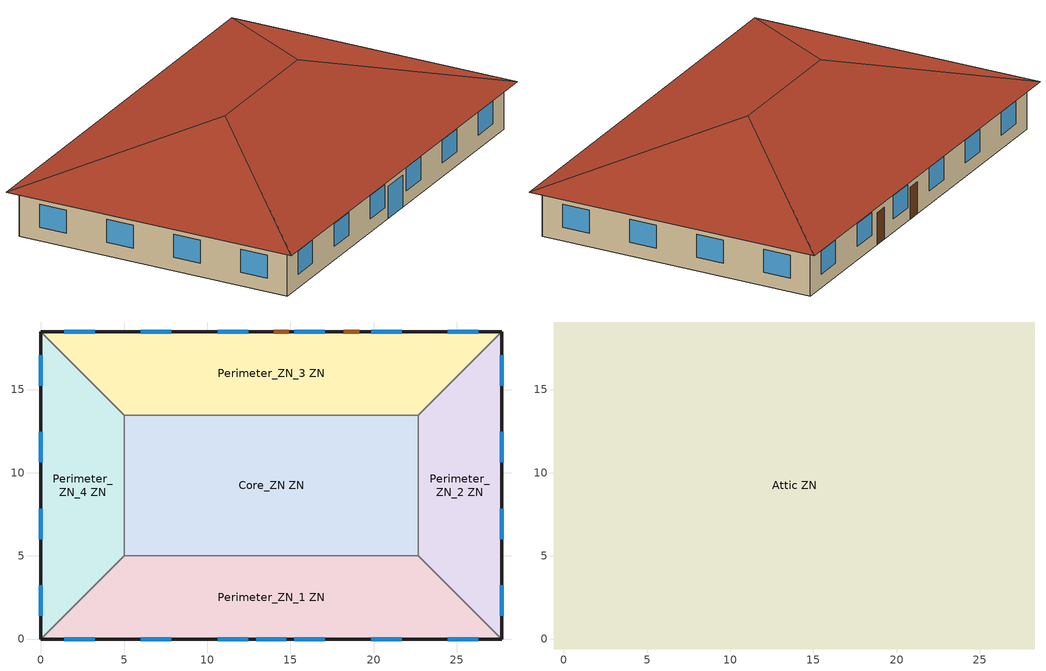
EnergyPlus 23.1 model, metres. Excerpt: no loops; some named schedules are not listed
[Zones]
Core_ZN ZN
 floor ground (Foundation F 126 Perim 0 Area 14966): 22.69,13.46 22.69,5 5,5 5,13.46 z0
 wall to Perimeter_ZN_2 ZN (Typical Interior Wall): 22.69,5 22.69,13.46 z0:3.05
 wall to Perimeter_ZN_3 ZN (Typical Interior Wall): 22.69,13.46 5,13.46 z0:3.05
 wall to Perimeter_ZN_1 ZN (Typical Interior Wall): 5,5 22.69,5 z0:3.05
 wall to Perimeter_ZN_4 ZN (Typical Interior Wall): 5,13.46 5,5 z0:3.05
Perimeter_ZN_1 ZN
 floor ground (Foundation F 126 Perim 2769 Area 11345): 22.69,5 27.69,0 0,0 5,5 z0
 wall outside (Typical Insulated Wood Framed Exterior Wall R-15.63): 0,0 27.69,0 z0:3.05
 wall to Perimeter_ZN_2 ZN (Typical Interior Wall): 27.69,0 22.69,5 z0:3.05
 wall to Perimeter_ZN_4 ZN (Typical Interior Wall): 5,5 0,0 z0:3.05
 window (U 0.72 SHGC 0.25 Sgl Ref-B-M Tint 6mm): 12.93,0 14.76,0 z0:2.13
 window (U 0.52 SHGC 0.40 Dbl Ref-D Clr 6mm/13mm Air): 1.39,0 3.22,0 / 6.01,0 7.84,0 / 10.62,0 12.45,0 / 15.24,0 17.07,0 / 19.85,0 21.68,0 / 24.47,0 26.3,0 z0.9:2.42
Perimeter_ZN_2 ZN
 floor ground (Foundation F 126 Perim 1846 Area 673): 27.69,18.46 27.69,0 22.69,5 22.69,13.46 z0
 wall outside (Typical Insulated Wood Framed Exterior Wall R-15.63): 27.69,0 27.69,18.46 z0:3.05
 wall to Perimeter_ZN_3 ZN (Typical Interior Wall): 27.69,18.46 22.69,13.46 z0:3.05
 window (U 0.52 SHGC 0.40 Dbl Ref-D Clr 6mm/13mm Air): 27.69,1.39 27.69,3.22 / 27.69,6.01 27.69,7.84 / 27.69,10.62 27.69,12.45 / 27.69,15.24 27.69,17.07 z0.9:2.42
Perimeter_ZN_3 ZN
 floor ground (Foundation F 126 Perim 2769 Area 11345): 27.69,18.46 22.69,13.46 5,13.46 0,18.46 z0
 wall outside (Typical Insulated Wood Framed Exterior Wall R-15.63): 27.69,18.46 0,18.46 z0:3.05
 wall to Perimeter_ZN_4 ZN (Typical Interior Wall): 0,18.46 5,13.46 z0:3.05
 window (U 0.52 SHGC 0.40 Dbl Ref-D Clr 6mm/13mm Air): 26.3,18.46 24.47,18.46 / 21.68,18.46 19.85,18.46 / 17.07,18.46 15.24,18.46 / 12.45,18.46 10.62,18.46 / 7.84,18.46 6.01,18.46 / 3.22,18.46 1.39,18.46 z0.9:2.42
 door (Typical Insulated Metal Door R-1.43): 14.91,18.46 14,18.46 / 19.13,18.46 18.22,18.46 z0:2.13
Perimeter_ZN_4 ZN
 floor ground (Foundation F 126 Perim 1846 Area 673): 0,18.46 5,13.46 5,5 0,0 z0
 wall outside (Typical Insulated Wood Framed Exterior Wall R-15.63): 0,18.46 0,0 z0:3.05
 window (U 0.52 SHGC 0.40 Dbl Ref-D Clr 6mm/13mm Air): 0,17.07 0,15.24 / 0,12.45 0,10.62 / 0,7.84 0,6.01 / 0,3.22 0,1.39 z0.9:2.42
Attic ZN
 floor outside (Typical Attic Soffit): 28.29,19.06 28.29,-0.6 27.69,0 27.69,18.46 z3.05; 28.29,19.06 27.69,18.46 0,18.46 -0.6,19.06 z3.05; 27.69,0 28.29,-0.6 -0.6,-0.6 0,0 z3.05; -0.6,19.06 0,18.46 0,0 -0.6,-0.6 z3.05
 floor to Core_ZN ZN (Typical Wood Joist Attic Floor R-37.04 1): 22.69,13.46 22.69,5 5,5 5,13.46 z3.05
 floor to Perimeter_ZN_2 ZN (Typical Wood Joist Attic Floor R-37.04 1): 27.69,18.46 27.69,0 22.69,5 22.69,13.46 z3.05
 floor to Perimeter_ZN_3 ZN (Typical Wood Joist Attic Floor R-37.04 1): 27.69,18.46 22.69,13.46 5,13.46 0,18.46 z3.05
 floor to Perimeter_ZN_1 ZN (Typical Wood Joist Attic Floor R-37.04 1): 22.69,5 27.69,0 0,0 5,5 z3.05
 floor to Perimeter_ZN_4 ZN (Typical Wood Joist Attic Floor R-37.04 1): 0,18.46 5,13.46 5,5 0,0 z3.05
 roof outside (Typical Uninsulated Wood Joist Attic Roof): 18.46,9.23,6.33 28.29,-0.6,3.05 28.29,19.06,3.05; 18.46,9.23,6.33 28.29,19.06,3.05 -0.6,19.06,3.05 9.23,9.23,6.33; 9.23,9.23,6.33 -0.6,-0.6,3.05 28.29,-0.6,3.05 18.46,9.23,6.33; 9.23,9.23,6.33 -0.6,19.06,3.05 -0.6,-0.6,3.05
[Building]
-SmallOffice-ASHRAE 169-2013-5A created: 2024-12-20 00:34:15 -0600: North Axis {deg}=0; Terrain=City; Loads Convergence Tolerance Value {W}=0.04; Temperature Convergence Tolerance Value {deltaC}=0.2; Solar Distribution=FullInteriorAndExterior; Maximum Number of Warmup Days=25; Minimum Number of Warmup Days=6
[Site:Location]
Buffalo Niagara Intl AP_NY_USA: Latitude {deg}=42.93; Longitude {deg}=-78.73; Time Zone {hr}=-5; Elevation {m}=215
[Site:GroundTemperature:FCfactorMethod]
January Ground Temperature {C}=9.7; February Ground Temperature {C}=6; March Ground Temperature {C}=-2.2; April Ground Temperature {C}=-3.4; May Ground Temperature {C}=-4.2; June Ground Temperature {C}=2.7; July Ground Temperature {C}=7.5; August Ground Temperature {C}=13.7; September Ground Temperature {C}=18.6; October Ground Temperature {C}=22; November Ground Temperature {C}=20.7; December Ground Temperature {C}=16.5
[Site:WaterMainsTemperature]
Calculation Method=Correlation; Annual Average Outdoor Air Temperature {C}=8.96667; Maximum Difference In Monthly Average Outdoor Air Temperatures {deltaC}=26.2
[SizingPeriod:DesignDay] Day of Month=21; Dry-Bulb Temperature Range Modifier Type=DefaultMultipliers; Humidity Condition Type=Wetbulb; Barometric Pressure {Pa}=98769; Rain Indicator=No; Snow Indicator=No; Daylight Saving Time Indicator=No; Begin Environment Reset Mode=FullResetAtBeginEnvironment
Name | Month | Day Type | Maximum Dry-Bulb Temperature {C} | Daily Dry-Bulb Temperature Range {deltaC} | Wetbulb or DewPoint at Maximum Dry-Bulb {C} | Wind Speed {m/s} | Wind Direction {deg} | Solar Model Indicator | ASHRAE Clear Sky Optical Depth for Beam Irradiance (taub) | ASHRAE Clear Sky Optical Depth for Diffuse Irradiance (taud) | Sky Clearness
Buffalo.Niagara.Intl.AP_NY_USA Ann Clg .4% Condns DB=>MWB | 7 | SummerDesignDay | 30.3 | 9.3 | 21.8 | 5.7 | 240 | ASHRAETau | 0.462 | 2.001
Buffalo.Niagara.Intl.AP_NY_USA Ann Htg 99.6% Condns DB | 1 | WinterDesignDay | -16.3 | 0 | -16.3 | 5.1 | 270 | ASHRAEClearSky |  |  | 0
[Material] Thermal Absorptance=0.9
Name | Roughness | Thickness {m} | Conductivity {W/m-K} | Density {kg/m3} | Specific Heat {J/kg-K} | Solar Absorptance | Visible Absorptance
25mm Stucco | Smooth | 0.0254 | 0.72 | 1856 | 840 | 0.7 | 0.7
5/8 in. Gypsum Board | MediumSmooth | 0.0159 | 0.16 | 800 | 1090 | 0.7 | 0.7
5/8 in. Plywood | Smooth | 0.0159 | 0.12 | 544 | 1210 | 0.7 | 0.7
Asphalt Shingles | VeryRough | 0.0032 | 0.04 | 1120 | 1260 | 0.7 | 0.7
G01 13mm gypsum board | Smooth | 0.0127 | 0.16 | 800 | 1090 | 0.7 | 0.5
Std Wood 6inch | MediumSmooth | 0.15 | 0.12 | 540 | 1210 | 0.7 | 0.7
PCMBoard | Smooth | 0.01905 | 0.726422 | 1601.846 | 836.8 | 0.92 | 0.92
[Material:NoMass] Roughness=Smooth; Thermal Absorptance=0.9; Solar Absorptance=0.7; Visible Absorptance=0.7
Name | Thermal Resistance {m2-K/W}
Typical Insulation R-0.58 | 0.101875
Typical Insulation R-13.45 | 2.368
Typical Insulation R-35.4 1 | 6.23479
[WindowMaterial:Gas]
AIR 13MM: Gas Type=Air; Thickness {m}=0.0127
[WindowMaterial:Glazing] Optical Data Type=SpectralAverage; Thickness {m}=0.006; Infrared Transmittance at Normal Incidence=0; Front Side Infrared Hemispherical Emissivity=0.84; Conductivity {W/m-K}=0.9; Dirt Correction Factor for Solar and Visible Transmittance=1; Solar Diffusing=No
Name | Solar Transmittance at Normal Incidence | Front Side Solar Reflectance at Normal Incidence | Back Side Solar Reflectance at Normal Incidence | Visible Transmittance at Normal Incidence | Front Side Visible Reflectance at Normal Incidence | Back Side Visible Reflectance at Normal Incidence | Back Side Infrared Hemispherical Emissivity
CLEAR 6MM | 0.775 | 0.071 | 0.071 | 0.881 | 0.08 | 0.08 | 0.84
REF B TINT MID 6MM | 0.1 | 0.11 | 0.41 | 0.13 | 0.1 | 0.32 | 0.45
REF D CLEAR 6MM | 0.429 | 0.308 | 0.379 | 0.334 | 0.453 | 0.505 | 0.82
[Construction]
InteriorFurnishings: Std Wood 6inch
Typical Attic Soffit: 5/8 in. Plywood
Typical Insulated Metal Door R-1.43: Typical Insulation R-0.58
Typical Insulated Wood Framed Exterior Wall R-15.63: 25mm Stucco, 5/8 in. Gypsum Board, Typical Insulation R-13.45, PCMBoard, 5/8 in. Gypsum Board
Typical Interior Wall: G01 13mm gypsum board, G01 13mm gypsum board
Typical Uninsulated Wood Joist Attic Roof: Asphalt Shingles, 5/8 in. Plywood
Typical Wood Joist Attic Floor R-37.04 1: 5/8 in. Gypsum Board, Typical Insulation R-35.4 1
U 0.52 SHGC 0.40 Dbl Ref-D Clr 6mm/13mm Air: REF D CLEAR 6MM, AIR 13MM, CLEAR 6MM
U 0.72 SHGC 0.25 Sgl Ref-B-M Tint 6mm: REF B TINT MID 6MM
[Construction:FfactorGroundFloor] F-Factor {W/m-K}=1.26344
Name | Area {m2} | PerimeterExposed {m}
Foundation F 126 Perim 0 Area 14966 | 149.6574 | 0
Foundation F 126 Perim 1846 Area 673 | 67.3 | 18.46
Foundation F 126 Perim 2769 Area 11345 | 113.45 | 27.69
[MaterialProperty:PhaseChange]
PCMBoard: Temperature Coefficient for Thermal Conductivity {W/m-K2}=0.01; Temperature 1 {C}=-20; Enthalpy 1 {J/kg}=0; Temperature 2 {C}=20; Enthalpy 2 {J/kg}=33400; Temperature 3 {C}=20.5; Enthalpy 3 {J/kg}=70000; Temperature 4 {C}=100; Enthalpy 4 {J/kg}=137000
[Zone] Multiplier=1
Name | Part of Total Floor Area
Attic ZN | No
Core_ZN ZN; Perimeter_ZN_1 ZN; Perimeter_ZN_2 ZN; Perimeter_ZN_3 ZN; Perimeter_ZN_4 ZN | Yes
[Space]
Name | Zone | Space Type
Attic | Attic ZN | Office Attic
Core_ZN | Core_ZN ZN | Office WholeBuilding - Sm Office
Perimeter_ZN_1 | Perimeter_ZN_1 ZN | Office WholeBuilding - Sm Office
Perimeter_ZN_2 | Perimeter_ZN_2 ZN | Office WholeBuilding - Sm Office
Perimeter_ZN_3 | Perimeter_ZN_3 ZN | Office WholeBuilding - Sm Office
Perimeter_ZN_4 | Perimeter_ZN_4 ZN | Office WholeBuilding - Sm Office
[SpaceList]
Office Attic: Attic
Office WholeBuilding - Sm Office: Perimeter_ZN_1, Core_ZN, Perimeter_ZN_3, Perimeter_ZN_4, Perimeter_ZN_2
[InternalMass] Construction=InteriorFurnishings
Name | Zone or ZoneList | Space or SpaceList | Surface Area {m2}
Attic Mass | Attic ZN | Attic | 1135.95
Core_ZN Mass | Core_ZN ZN | Core_ZN | 299.3148
Perimeter_ZN_1 Mass | Perimeter_ZN_1 ZN | Perimeter_ZN_1 | 226.9
Perimeter_ZN_2 Mass | Perimeter_ZN_2 ZN | Perimeter_ZN_2 | 134.6
Perimeter_ZN_3 Mass | Perimeter_ZN_3 ZN | Perimeter_ZN_3 | 226.9
Perimeter_ZN_4 Mass | Perimeter_ZN_4 ZN | Perimeter_ZN_4 | 134.6
[ZoneInfiltration:DesignFlowRate] Temperature Term Coefficient=0; Velocity Squared Term Coefficient=0
Name | Zone or ZoneList or Space or SpaceList | Schedule | Design Flow Rate Calculation Method | Design Flow Rate {m3/s} | Constant Term Coefficient | Velocity Term Coefficient | Flow Rate per Exterior Surface Area {m3/s-m2}
attic Infiltration | Attic | Always On | Flow/Zone | 0.2001 | 1 | 0
entry door Infiltration | Perimeter_ZN_1 | OfficeSmall INFIL_Door_Opening_SCH_2013 | Flow/Zone | 0.0764554 | 1 | 0
Perimeter_ZN_1 Infiltration | Perimeter_ZN_1 | OfficeSmall INFIL_QUARTER_ON_SCH | Flow/ExteriorArea |  | 0 | 0.224 | 0.000569573
Perimeter_ZN_2 Infiltration | Perimeter_ZN_2 | OfficeSmall INFIL_QUARTER_ON_SCH | Flow/ExteriorArea |  | 0 | 0.224 | 0.000569573
Perimeter_ZN_3 Infiltration | Perimeter_ZN_3 | OfficeSmall INFIL_QUARTER_ON_SCH | Flow/ExteriorArea |  | 0 | 0.224 | 0.000569573
Perimeter_ZN_4 Infiltration | Perimeter_ZN_4 | OfficeSmall INFIL_QUARTER_ON_SCH | Flow/ExteriorArea |  | 0 | 0.224 | 0.000569573
[Lights]
Office WholeBuilding - Sm Office Lights: Zone or ZoneList or Space or SpaceList=Office WholeBuilding - Sm Office; Schedule=OfficeSmall BLDG_LIGHT_SCH_2010; Design Level Calculation Method=Watts/Area; Watts per Zone Floor Area {W/m2}=9.68752; Return Air Fraction=0; Fraction Radiant=0.7; Fraction Visible=0.2; Fraction Replaceable=1
[People]
Office WholeBuilding - Sm Office People: Zone or ZoneList or Space or SpaceList=Office WholeBuilding - Sm Office; Number of People Schedule=OfficeSmall BLDG_OCC_SCH; Number of People Calculation Method=People/Area; People per Floor Area {person/m2}=0.0602779; Fraction Radiant=0.3; Activity Level Schedule=OfficeSmall ACTIVITY_SCH; Work Efficiency Schedule=Work Efficiency Schedule; Clothing Insulation Schedule=Clothing Schedule; Air Velocity Schedule=Air Velocity Schedule
[ElectricEquipment]
Office WholeBuilding - Sm Office Elec Equip: Zone or ZoneList or Space or SpaceList=Office WholeBuilding - Sm Office; Schedule=OfficeSmall BLDG_EQUIP_SCH_2010; Design Level Calculation Method=Watts/Area; Watts per Zone Floor Area {W/m2}=6.78126; Fraction Latent=0; Fraction Radiant=0.5; Fraction Lost=0
[Daylighting:Controls] Lighting Control Type=Stepped; Minimum Input Power Fraction for Continuous or ContinuousOff Dimming Control=0.3; Minimum Light Output Fraction for Continuous or ContinuousOff Dimming Control=0.2; Number of Stepped Control Steps=3; Probability Lighting will be Reset When Needed in Manual Stepped Control=1; Glare Calculation Azimuth Angle of View Direction Clockwise from Zone y-Axis {deg}=-0; Maximum Allowable Discomfort Glare Index=22; Fraction of Lights Controlled by Reference Point 1=0; Illuminance Setpoint at Reference Point 1 {lux}=377; Fraction of Lights Controlled by Reference Point 2=0; Illuminance Setpoint at Reference Point 2 {lux}=377
Name | Zone or Space | Glare Calculation Daylighting Reference Point | Daylighting Reference Point Name 1 | Daylighting Reference Point Name 2
Perimeter_ZN_1 ZN DaylightingControls | Perimeter_ZN_1 ZN | Perimeter_ZN_1 Daylt Sensor 1 | Perimeter_ZN_1 Daylt Sensor 1 | Perimeter_ZN_1 Daylt Sensor 2
Perimeter_ZN_2 ZN DaylightingControls | Perimeter_ZN_2 ZN | Perimeter_ZN_2 Daylt Sensor 1 | Perimeter_ZN_2 Daylt Sensor 1 | Perimeter_ZN_2 Daylt Sensor 2
Perimeter_ZN_3 ZN DaylightingControls | Perimeter_ZN_3 ZN | Perimeter_ZN_3 Daylt Sensor 1 | Perimeter_ZN_3 Daylt Sensor 1 | Perimeter_ZN_3 Daylt Sensor 2
Perimeter_ZN_4 ZN DaylightingControls | Perimeter_ZN_4 ZN | Perimeter_ZN_4 Daylt Sensor 1 | Perimeter_ZN_4 Daylt Sensor 1 | Perimeter_ZN_4 Daylt Sensor 2
[AvailabilityManager:NightCycle] Applicability Schedule=Always On Discrete; Fan Schedule=OfficeSmall HVACOperationSchd; Control Type=CycleOnAny; Thermostat Tolerance {deltaC}=1; Cycling Run Time Control Type=FixedRunTime; Cycling Run Time {s}=1800
Availability Manager Night Cycle 5; Availability Manager Night Cycle 1; Availability Manager Night Cycle 2; Availability Manager Night Cycle 3; Availability Manager Night Cycle 4
[AvailabilityManager:Scheduled] Schedule=Always On Discrete
Core_ZN ZN PSZ-AC-1 OA System Availability Manager; Perimeter_ZN_1 ZN PSZ-AC-2 OA System Availability Manager; Perimeter_ZN_2 ZN PSZ-AC-3 OA System Availability Manager; Perimeter_ZN_3 ZN PSZ-AC-4 OA System Availability Manager; Perimeter_ZN_4 ZN PSZ-AC-5 OA System Availability Manager
[Exterior:Lights] Control Option=AstronomicalClock
Name | Schedule | Design Level {W}
NonDimming Exterior Lights Def | OfficeSmall Exterior_lighting_schedule_a | 50.7
Occ Sensing Exterior Lights Def | OfficeSmall Exterior_lighting_schedule_b | 861.3
[Schedule:Week:Daily]
OfficeSmall BLDG_LIGHT_SCH_2010 Week Rule - Jan1-Dec31: OfficeSmall BLDG_LIGHT_SCH_2010 Wknd Day, OfficeSmall BLDG_LIGHT_SCH_2010 Default|Wkdy Day, OfficeSmall BLDG_LIGHT_SCH_2010 Default|Wkdy Day, OfficeSmall BLDG_LIGHT_SCH_2010 Default|Wkdy Day, OfficeSmall BLDG_LIGHT_SCH_2010 Default|Wkdy Day, OfficeSmall BLDG_LIGHT_SCH_2010 Default|Wkdy Day, OfficeSmall BLDG_LIGHT_SCH_2010 Wknd Day, OfficeSmall BLDG_LIGHT_SCH_2010 Default, OfficeSmall BLDG_LIGHT_SCH_2010 Summer Design Day, OfficeSmall BLDG_LIGHT_SCH_2010 Winter Design Day, OfficeSmall BLDG_LIGHT_SCH_2010 Default, OfficeSmall BLDG_LIGHT_SCH_2010 Default
OfficeSmall BLDG_OCC_SCH Week Rule - Jan1-Dec31: OfficeSmall BLDG_OCC_SCH Default, OfficeSmall BLDG_OCC_SCH Wkdy Day, OfficeSmall BLDG_OCC_SCH Wkdy Day, OfficeSmall BLDG_OCC_SCH Wkdy Day, OfficeSmall BLDG_OCC_SCH Wkdy Day, OfficeSmall BLDG_OCC_SCH Wkdy Day, OfficeSmall BLDG_OCC_SCH Default, OfficeSmall BLDG_OCC_SCH Default, OfficeSmall BLDG_OCC_SCH Summer Design Day, OfficeSmall BLDG_OCC_SCH Winter Design Day, OfficeSmall BLDG_OCC_SCH Default, OfficeSmall BLDG_OCC_SCH Default
OfficeSmall ACTIVITY_SCH Week Rule - Jan1-Dec31: OfficeSmall ACTIVITY_SCH Default, OfficeSmall ACTIVITY_SCH Default, OfficeSmall ACTIVITY_SCH Default, OfficeSmall ACTIVITY_SCH Default, OfficeSmall ACTIVITY_SCH Default, OfficeSmall ACTIVITY_SCH Default, OfficeSmall ACTIVITY_SCH Default, OfficeSmall ACTIVITY_SCH Default, OfficeSmall ACTIVITY_SCH Summer Design Day, OfficeSmall ACTIVITY_SCH Winter Design Day, OfficeSmall ACTIVITY_SCH Default, OfficeSmall ACTIVITY_SCH Default
Work Efficiency Schedule Week Rule - Jan1-Dec31: Work Efficiency Schedule Default, Work Efficiency Schedule Default, Work Efficiency Schedule Default, Work Efficiency Schedule Default, Work Efficiency Schedule Default, Work Efficiency Schedule Default, Work Efficiency Schedule Default, Work Efficiency Schedule Default, Work Efficiency Schedule Default, Work Efficiency Schedule Default, Work Efficiency Schedule Default, Work Efficiency Schedule Default
Clothing Schedule Week Rule - Jan1-Dec31: Clothing Schedule Default Winter Clothes, Clothing Schedule Default Winter Clothes, Clothing Schedule Default Winter Clothes, Clothing Schedule Default Winter Clothes, Clothing Schedule Default Winter Clothes, Clothing Schedule Default Winter Clothes, Clothing Schedule Default Winter Clothes, Clothing Schedule Default Winter Clothes, Clothing Schedule Default Winter Clothes, Clothing Schedule Default Winter Clothes, Clothing Schedule Default Winter Clothes, Clothing Schedule Default Winter Clothes
Air Velocity Schedule Week Rule - Jan1-Dec31: Air Velocity Schedule Default, Air Velocity Schedule Default, Air Velocity Schedule Default, Air Velocity Schedule Default, Air Velocity Schedule Default, Air Velocity Schedule Default, Air Velocity Schedule Default, Air Velocity Schedule Default, Air Velocity Schedule Default, Air Velocity Schedule Default, Air Velocity Schedule Default, Air Velocity Schedule Default
OfficeSmall BLDG_EQUIP_SCH_2010 Week Rule - Jan1-Dec31: OfficeSmall BLDG_EQUIP_SCH_2010 Wknd Day, OfficeSmall BLDG_EQUIP_SCH_2010 Default|Wkdy Day, OfficeSmall BLDG_EQUIP_SCH_2010 Default|Wkdy Day, OfficeSmall BLDG_EQUIP_SCH_2010 Default|Wkdy Day, OfficeSmall BLDG_EQUIP_SCH_2010 Default|Wkdy Day, OfficeSmall BLDG_EQUIP_SCH_2010 Default|Wkdy Day, OfficeSmall BLDG_EQUIP_SCH_2010 Wknd Day, OfficeSmall BLDG_EQUIP_SCH_2010 Default, OfficeSmall BLDG_EQUIP_SCH_2010 Summer Design Day, OfficeSmall BLDG_EQUIP_SCH_2010 Winter Design Day, OfficeSmall BLDG_EQUIP_SCH_2010 Default, OfficeSmall BLDG_EQUIP_SCH_2010 Default
Always On Week Rule - Jan1-Dec31: Always On Default, Always On Default, Always On Default, Always On Default, Always On Default, Always On Default, Always On Default, Always On Default, Always On Default, Always On Default, Always On Default, Always On Default
OfficeSmall Exterior_lighting_schedule_a Week Rule - Jan1-Dec31: OfficeSmall Exterior_lighting_schedule_a Default, OfficeSmall Exterior_lighting_schedule_a Default, OfficeSmall Exterior_lighting_schedule_a Default, OfficeSmall Exterior_lighting_schedule_a Default, OfficeSmall Exterior_lighting_schedule_a Default, OfficeSmall Exterior_lighting_schedule_a Default, OfficeSmall Exterior_lighting_schedule_a Default, OfficeSmall Exterior_lighting_schedule_a Default, OfficeSmall Exterior_lighting_schedule_a Summer Design Day, OfficeSmall Exterior_lighting_schedule_a Winter Design Day, OfficeSmall Exterior_lighting_schedule_a Default, OfficeSmall Exterior_lighting_schedule_a Default
OfficeSmall Exterior_lighting_schedule_b Week Rule - Jan1-Dec31: OfficeSmall Exterior_lighting_schedule_b Default, OfficeSmall Exterior_lighting_schedule_b Default, OfficeSmall Exterior_lighting_schedule_b Default, OfficeSmall Exterior_lighting_schedule_b Default, OfficeSmall Exterior_lighting_schedule_b Default, OfficeSmall Exterior_lighting_schedule_b Default, OfficeSmall Exterior_lighting_schedule_b Default, OfficeSmall Exterior_lighting_schedule_b Default, OfficeSmall Exterior_lighting_schedule_b Summer Design Day, OfficeSmall Exterior_lighting_schedule_b Winter Design Day, OfficeSmall Exterior_lighting_schedule_b Default, OfficeSmall Exterior_lighting_schedule_b Default
OfficeSmall INFIL_Door_Opening_SCH_2013 Week Rule - Jan1-Dec31: OfficeSmall INFIL_Door_Opening_SCH_2013 Default, OfficeSmall INFIL_Door_Opening_SCH_2013 Wkdy Day, OfficeSmall INFIL_Door_Opening_SCH_2013 Wkdy Day, OfficeSmall INFIL_Door_Opening_SCH_2013 Wkdy Day, OfficeSmall INFIL_Door_Opening_SCH_2013 Wkdy Day, OfficeSmall INFIL_Door_Opening_SCH_2013 Wkdy Day, OfficeSmall INFIL_Door_Opening_SCH_2013 Default, OfficeSmall INFIL_Door_Opening_SCH_2013 Default, OfficeSmall INFIL_Door_Opening_SCH_2013 Summer Design Day, OfficeSmall INFIL_Door_Opening_SCH_2013 Winter Design Day, OfficeSmall INFIL_Door_Opening_SCH_2013 Default, OfficeSmall INFIL_Door_Opening_SCH_2013 Default
OfficeSmall INFIL_QUARTER_ON_SCH Week Rule - Jan1-Dec31: OfficeSmall INFIL_QUARTER_ON_SCH Default, OfficeSmall INFIL_QUARTER_ON_SCH SmrDsn|Wkdy Day, OfficeSmall INFIL_QUARTER_ON_SCH SmrDsn|Wkdy Day, OfficeSmall INFIL_QUARTER_ON_SCH SmrDsn|Wkdy Day, OfficeSmall INFIL_QUARTER_ON_SCH SmrDsn|Wkdy Day, OfficeSmall INFIL_QUARTER_ON_SCH SmrDsn|Wkdy Day, OfficeSmall INFIL_QUARTER_ON_SCH WntrDsn|Sat Day, OfficeSmall INFIL_QUARTER_ON_SCH Default, OfficeSmall INFIL_QUARTER_ON_SCH Summer Design Day, OfficeSmall INFIL_QUARTER_ON_SCH Winter Design Day, OfficeSmall INFIL_QUARTER_ON_SCH Default, OfficeSmall INFIL_QUARTER_ON_SCH Default
[Schedule:Year]
OfficeSmall BLDG_LIGHT_SCH_2010: OfficeSmall BLDG_LIGHT_SCH_2010 Week Rule - Jan1-Dec31, 1, 1, 12, 31
OfficeSmall BLDG_OCC_SCH: OfficeSmall BLDG_OCC_SCH Week Rule - Jan1-Dec31, 1, 1, 12, 31
OfficeSmall ACTIVITY_SCH: OfficeSmall ACTIVITY_SCH Week Rule - Jan1-Dec31, 1, 1, 12, 31
Work Efficiency Schedule: Work Efficiency Schedule Week Rule - Jan1-Dec31, 1, 1, 12, 31
Clothing Schedule: Clothing Schedule Week Rule - Jan1-Dec31, 1, 1, 12, 31
Air Velocity Schedule: Air Velocity Schedule Week Rule - Jan1-Dec31, 1, 1, 12, 31
OfficeSmall BLDG_EQUIP_SCH_2010: OfficeSmall BLDG_EQUIP_SCH_2010 Week Rule - Jan1-Dec31, 1, 1, 12, 31
Always On: Always On Week Rule - Jan1-Dec31, 1, 1, 12, 31
OfficeSmall Exterior_lighting_schedule_a: OfficeSmall Exterior_lighting_schedule_a Week Rule - Jan1-Dec31, 1, 1, 12, 31
OfficeSmall Exterior_lighting_schedule_b: OfficeSmall Exterior_lighting_schedule_b Week Rule - Jan1-Dec31, 1, 1, 12, 31
OfficeSmall HVACOperationSchd: OfficeSmall HVACOperationSchd Week Rule - Jan1-Dec31, 1, 1, 12, 31
OfficeSmall INFIL_Door_Opening_SCH_2013: OfficeSmall INFIL_Door_Opening_SCH_2013 Week Rule - Jan1-Dec31, 1, 1, 12, 31
OfficeSmall INFIL_QUARTER_ON_SCH: OfficeSmall INFIL_QUARTER_ON_SCH Week Rule - Jan1-Dec31, 1, 1, 12, 31
[Schedule:Constant]
Always On Discrete: Hourly Value=1
